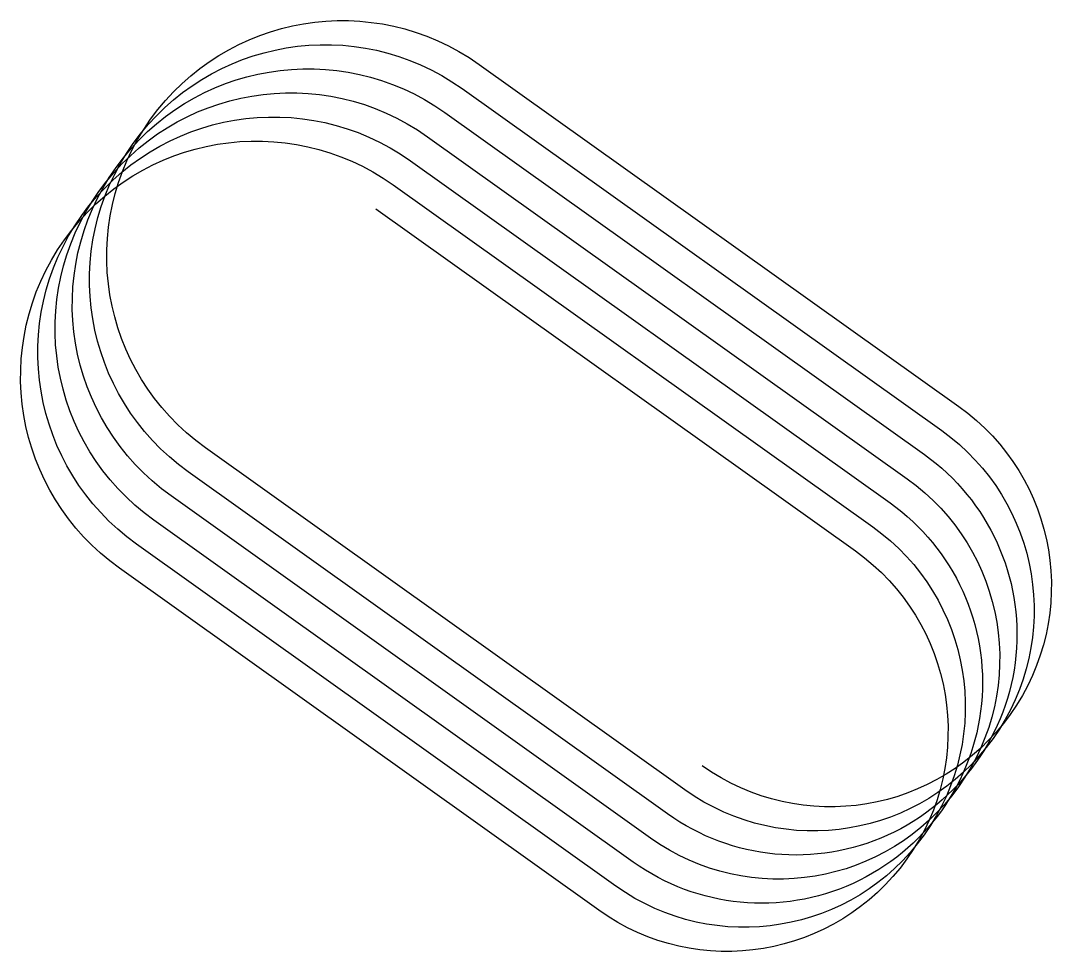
# Model space of a CAD drawing. Extents: x -33.5 to 36.5, y -0.5 to 62.7.
import ezdxf

# ---------------------------------------------------------------- set-up
doc = ezdxf.new("R2010")
doc.units = 0
doc.layers.get('0').update_dxf_attribs({"linetype": 'CONTINUOUS'})

msp = doc.modelspace()

# ---------------------------------------------------------------- linework, layer by layer
at = {"color": 3}
msp.add_lwpolyline([(-9.411, 49.901), (23.159, 26.661, -1), (5.72, 2.25), (-26.83, 25.49, -1), (-8.241, 51.537), (24.329, 28.297, -1), (6.889, 3.887), (-25.661, 27.127, -1), (-7.072, 53.174), (25.498, 29.934, -1), (8.059, 5.524), (-24.491, 28.764, -1), (-5.903, 54.811), (26.667, 31.571, -1), (9.228, 7.16), (-23.322, 30.4, -1), (-4.733, 56.448), (27.837, 33.208, -1), (10.397, 8.797), (-22.153, 32.037, -1), (-3.564, 58.085), (29.006, 34.845, -1), (11.567, 10.434), (-20.983, 33.674, -1), (-2.395, 59.722), (30.175, 36.482, -1), (12.736, 12.071)], format="xyb", dxfattribs=at)

doc.saveas('drawing.dxf')
